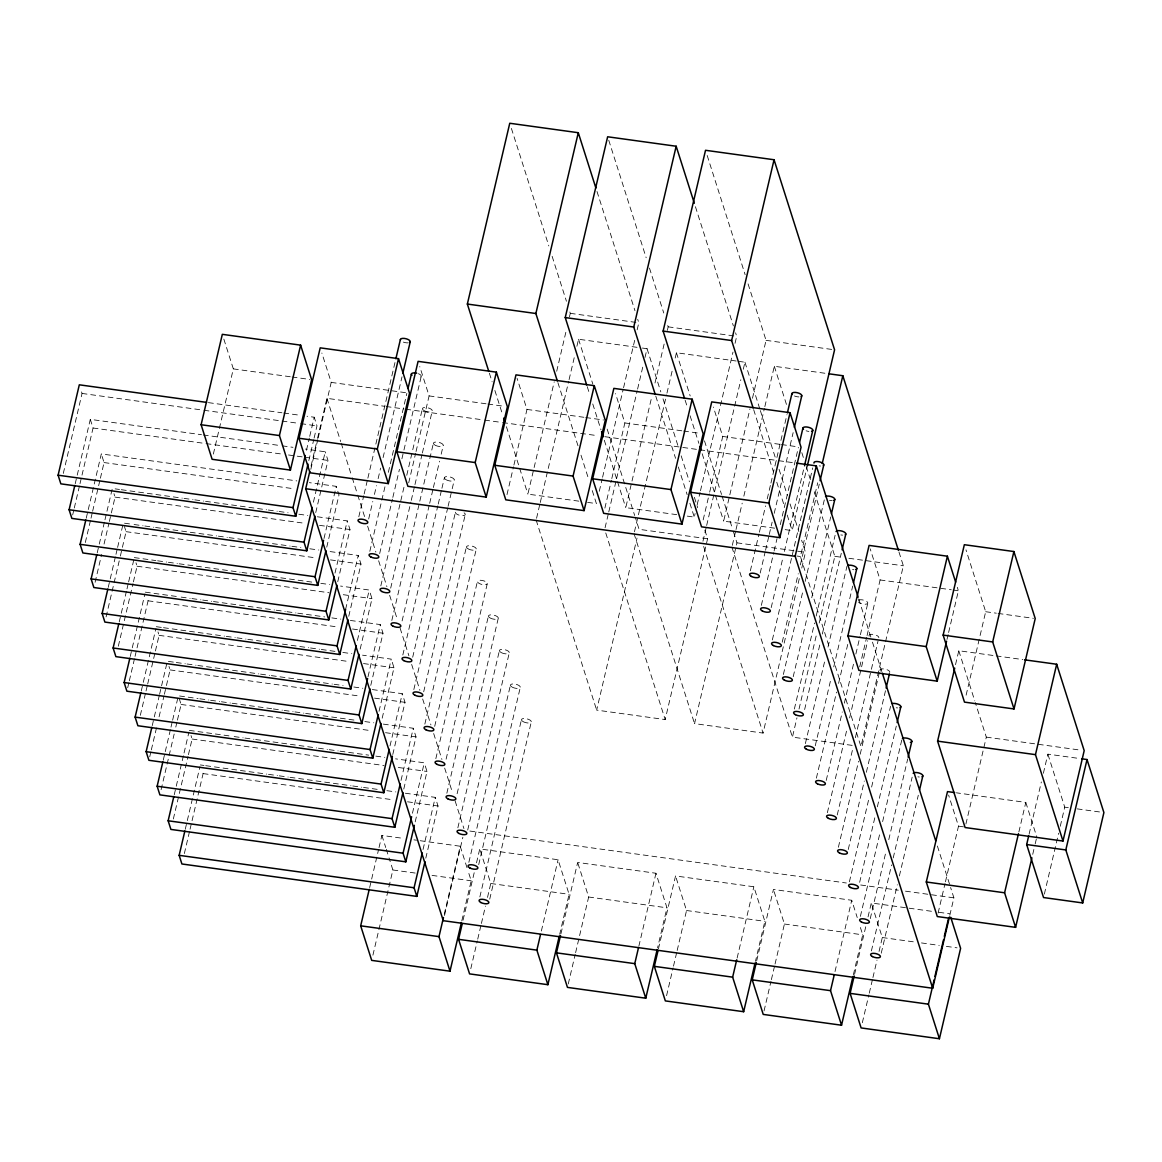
<?xml version="1.0" encoding="UTF-8"?>
<svg xmlns="http://www.w3.org/2000/svg" width="1162" height="1162" viewBox="0 0 1162 1162"><rect width="100%" height="100%" fill="white"/><g stroke="black" fill="none" stroke-linecap="round" stroke-linejoin="round"><path stroke-width="0.75" stroke-dasharray="5 3.75" d="M63.3 473.413L82.052 393.439L80.948 389.996M75.225 483.682L90.302 419.366L201.491 434.704M72.669 514.926L73.889 509.711M74.295 507.968L79.597 485.367M80.004 483.639L93.062 428.008L90.302 419.366M86.22 518.237L87.862 511.295M88.268 509.552L101.312 453.921L296.775 480.894M85.305 542.523L90.607 519.922M91.014 518.194L92.234 512.979M92.64 511.236L99.99 479.95M100.397 478.207L104.057 462.563L101.312 453.921M97.23 552.807L98.857 545.85M99.264 544.106L104.565 521.506M104.972 519.777L112.322 488.476L119.483 489.463M95.095 582.293L101.617 554.492M104.057 544.048L108.952 523.19M109.359 521.462L115.067 497.118L113.963 493.661M108.24 587.362L115.575 556.061M115.982 554.332L117.202 549.118M117.609 547.375L123.317 523.031L132.294 524.28M106.091 616.862L119.962 557.745M120.369 556.017L121.995 549.06M122.402 547.317L126.077 531.673L124.421 526.488M119.236 621.917L120.877 614.959M121.284 613.216L126.585 590.63M126.992 588.887L128.212 583.673M128.619 581.93L133.921 559.329M118.321 646.203L133.005 583.615M133.412 581.886L137.072 566.228L135.983 562.786M130.246 656.472L131.872 649.514M132.279 647.786L144.916 593.898M127.689 687.715L128.924 682.501M129.331 680.758L134.632 658.157M135.039 656.414L148.082 600.798L146.978 597.341M141.256 691.027L142.882 684.084M143.289 682.341L155.926 628.453M140.326 715.313L145.628 692.712M146.034 690.983L147.269 685.769M147.676 684.026L155.011 652.739M155.417 650.996L159.092 635.353L157.988 631.896M213.343 454.081L233.33 368.891L223.424 337.793M152.251 725.582L153.878 718.639M154.299 716.896L159.179 696.038M159.586 694.295L167.343 661.265L174.518 662.253M149.709 756.825L150.929 751.611M151.336 749.868L156.638 727.281M159.078 716.838L163.973 695.98M164.379 694.251L166.021 687.294M166.427 685.551L170.088 669.908L168.984 666.451M163.261 760.151L170.596 728.85M171.003 727.121L172.223 721.907M172.63 720.164L178.338 695.82L198.077 698.551M161.111 789.652L174.169 734.021M175.796 727.063L177.016 721.849M177.423 720.106L181.098 704.462L179.442 699.277M174.256 794.706L183.64 754.719M184.046 752.976L188.941 732.118M173.341 818.992L188.026 756.404M188.433 754.675L192.108 739.017L191.004 735.561M185.266 829.261L186.893 822.304M187.3 820.575L199.951 766.673M184.351 853.547L189.653 830.946M190.06 829.203L203.103 773.587L201.999 770.13M306.477 450.26L309.324 438.089M309.731 436.346L314.219 417.231L307.044 416.243M308.816 460.631L313.711 439.773M314.118 438.03L316.979 425.873L314.219 417.231M311.024 466.136L317.139 440.049M317.546 438.321L326.929 398.334L384.288 406.25M310.82 469.317L317.749 439.773M318.156 438.03L331.214 382.4L321.859 353.03M313.406 502.202L325.229 451.786L305.504 449.069M315.744 512.573L327.974 460.428L325.229 451.786M323.995 538.5L336.239 486.341L309.339 482.637M326.754 547.142L338.984 494.983L336.239 486.341M335.005 573.055L347.235 520.896L316.747 516.698M337.75 581.697L349.994 529.538L347.235 520.896M358.811 516.77L363.75 495.709M364.156 493.952L367.453 479.906M367.86 478.163L395.036 362.312M345.608 609.353L358.245 555.465L327.757 551.253M368.674 519.007L372.784 501.461M374.425 494.431L376.488 485.658M378.129 478.642L380.599 468.112M383.082 457.581L402.008 376.837M348.76 616.252L360.99 564.093L358.245 555.465M369.821 551.325L385.464 484.627M388.34 472.338L406.86 393.352M357.417 640.436L369.24 590.02L340.553 586.055M379.669 553.562L392.436 499.152M392.843 497.394L399.438 469.317M401.907 458.787L403.548 451.757M403.955 450.014L421.254 376.285M360.176 649.064L372 598.662L369.24 590.02M380.816 585.895L404.696 484.089M406.758 475.302L422.402 408.603M408.704 482.84L415.633 453.282M416.04 451.539L429.098 395.908L419.743 366.538M368.02 676.734L380.25 624.575L349.762 620.363M390.679 588.132L410.854 502.115M411.261 500.357L414.558 486.326M414.965 484.569L421.966 454.72M422.372 452.977L432.264 410.84M370.765 685.362L383.01 633.217L380.25 624.575M391.826 620.45L433.411 443.158M379.03 711.289L391.26 659.13L362.559 655.179M402.096 620.929L429.257 505.078M429.679 503.32L432.976 489.289M433.382 487.532L439.556 461.198M441.197 454.182L443.259 445.409M382.182 718.189L394.005 667.772L391.26 659.13M402.822 655.005L437.827 505.804M438.234 504.047L441.531 490.015M441.938 488.258L444.407 477.727M390.025 745.844L402.255 693.685L371.782 689.487M412.684 657.242L447.675 508.041M448.096 506.283L451.8 490.495M452.207 488.737L454.269 479.964M392.785 754.487L405.015 702.327L402.255 693.685M413.832 689.56L455.417 512.282M369.661 887.579L378.623 849.335M379.03 847.592L381.891 835.42L403.243 838.368M401.035 780.399L413.265 728.254L382.777 724.042M423.694 691.797L465.265 514.519M403.78 789.042L416.011 736.882L413.265 728.254M424.842 724.115L466.412 546.837M372.915 955.164L392.887 869.989L389.038 857.89M412.452 813.226L424.275 762.809L395.574 758.844M434.69 726.352L476.275 549.074M415.197 821.854L427.02 771.452L424.275 762.809M435.837 758.67L477.422 581.392M423.041 849.509L435.271 797.364L404.783 793.152M506.995 494.605L513.517 466.79M513.924 465.047L526.982 409.431L517.075 378.318M446.106 759.164L487.285 583.629A5.055 2.004 13.2 0 0 480.531 580.259A5.055 2.004 13.2 0 0 479.281 583.513A5.055 2.004 13.2 0 0 487.241 583.774M425.8 858.152L438.03 806.007L435.271 797.364M446.847 793.239L488.432 615.947M457.116 793.719L498.28 618.184M578.836 501.156L527.882 494.126L554.23 381.79M556.7 371.259L566.577 329.136M569.467 316.848L570.295 313.333L569.191 309.876M457.857 827.794L499.428 650.517M536.553 518.281L539.836 504.25M540.257 502.492L568.668 381.383M569.075 379.625L574.841 355.049M576.889 346.276L578.545 339.246L638.272 347.496M444.291 914.029L460.196 846.226L413.919 839.85M444.509 915.482L462.854 837.265M467.705 830.031L509.29 652.753M468.852 862.349L510.438 685.072M461.822 920.769L471.206 880.796L467.894 870.425M463.057 920.202L474.474 871.529M476.507 862.843L479.775 848.928L558.08 859.749L569.089 894.304L559.706 934.277M478.715 864.586L520.3 687.308M479.862 896.904L521.447 719.627M470.799 968.672L477.321 940.857M477.727 939.114L480.995 925.213M481.402 923.47L485.469 906.099M487.517 897.398L490.771 883.498L479.775 848.928M489.725 899.141L531.295 721.863M599.287 491.294L602.163 479.005M602.584 477.248L623.166 389.488M623.573 387.73L634.684 340.335M637.154 329.805L638.809 322.789L637.706 319.332M604.879 508.114L611.401 480.298M611.808 478.555L624.865 422.939L615.511 393.555M605.068 527.751L608.365 513.706M608.772 511.948L616.18 480.356M616.601 478.599L637.183 390.839M637.589 389.081L643.356 364.505M644.997 357.489L647.06 348.702L640.03 347.743M676.72 514.664L625.766 507.634L651.708 397.055M654.99 383.01L664.461 342.645M667.351 330.357L668.165 326.842L667.075 323.385M634.437 531.804L666.538 394.891M666.959 393.134L672.304 370.315M675.195 358.027L676.429 352.754L736.156 361.004M541.361 931.023L558.08 859.749M704.84 530.133L707.585 538.776L665.187 719.568L596.658 710.113L637.008 538.093M560.941 933.725L577.659 862.451L655.964 873.258L666.973 907.812L657.59 947.8M568.276 983.923L575.205 954.365M575.611 952.637L588.655 897.006L577.659 862.451M687.265 516.117L694.28 517.09L695.108 513.575M697.171 504.802L700.047 492.514M700.468 490.756L732.99 352.101M735.038 343.327L736.693 336.297L735.59 332.84M703.17 519.893L709.285 493.806M709.692 492.078L722.735 436.447L713.381 407.063M702.952 541.26L706.249 527.214M706.656 525.456L740.833 379.771M743.302 369.24L744.944 362.224L737.914 361.251M774.604 528.173L723.65 521.142L729.416 496.566M729.823 494.809L749.998 408.806M752.468 398.275L766.048 340.35L747.892 283.325M732.321 545.312L735.604 531.266M736.025 529.509L742.198 503.175M743.84 496.159L764.422 408.399M764.843 406.642L774.313 366.277L827.01 373.539M638.839 946.26L655.964 873.258M799.296 578.618L763.071 733.077L694.542 723.621L736.955 542.828L733.106 530.729M658.418 948.962L675.543 875.959L753.847 886.766L764.857 921.321L755.474 961.308M750.347 570.818L758.989 533.954M759.396 532.196L765.584 505.862M767.225 498.847L770.522 484.801M770.929 483.043L786.979 414.587M760.195 573.055L765.148 551.994M765.555 550.236L768.852 536.19M769.259 534.433L772.134 522.145M774.197 513.372L793.138 432.627M666.567 995.689L673.088 967.873M673.495 966.145L676.763 952.23M677.17 950.501L686.539 910.514L675.543 875.959M761.342 605.373L773.703 552.705M774.11 550.962L777 538.674M780.283 524.628L798.396 447.399M771.205 607.61L782.738 558.457M784.379 551.442L804.554 465.425M785.149 529.625L792.164 530.598L807.401 465.657M772.352 639.928L812.703 467.908M898.952 551.965L903.353 565.792L860.955 746.585L800.429 556.525L817.714 482.796M782.215 642.165L798.265 573.708M800.327 564.935L819.268 484.191M801.765 568.087L805.469 552.284L801.62 540.185M783.362 674.483L803.116 590.238M805.179 581.45L824.933 497.205M793.21 676.72L808.854 610.021M811.744 597.733L830.685 516.988M794.358 709.038L814.533 623.035M816.189 616.02L835.115 535.275M737.129 958.04L753.847 886.766M852.167 745.379L792.426 737.129L796.958 717.825M799.02 709.052L816.726 633.566M819.195 623.035L834.839 556.337L813.371 488.955M804.627 709.532L820.27 642.818M822.333 634.045L841.273 553.301M805.368 743.593L825.136 659.348M828.012 647.06L846.953 566.315M756.709 960.742L773.427 889.467L851.731 900.274L857.236 917.544M815.23 745.844L830.874 679.145M833.75 666.857L852.69 586.113M816.378 778.162L836.538 692.145M838.601 683.372L848.071 643.007M764.044 1010.94L770.972 981.382M771.379 979.653L774.647 965.738M775.054 964.01L784.423 924.022L773.427 889.467M826.226 780.399L842.29 711.943M844.338 703.17L854.23 661.033M855.871 654.017L859.982 636.471M860.403 634.713L867.811 603.122M859.706 666.872L866.649 637.313M867.055 635.585L880.099 579.954L870.193 548.842M827.373 812.717L847.142 728.458M849.611 717.927L867.723 640.698M837.236 814.954L852.879 748.255M855.348 737.725L870.992 671.026M871.398 669.268L877.993 641.177M838.383 847.272L858.558 761.27M860.2 754.24L879.968 669.995M848.245 849.509L864.296 781.053M866.358 772.28L885.705 689.778M849.393 881.827L869.147 797.582M871.616 787.052L890.557 706.307M835.013 971.548L851.731 900.274M859.662 882.321L875.306 815.608M877.354 806.835L896.294 726.09M860.388 916.382L880.157 832.137M882.626 821.607L901.973 739.105M853.358 974.816L862.727 934.829L859.43 924.458M854.593 974.25L866.01 925.577M868.043 916.876L871.311 902.976L931.822 911.328M870.251 918.634L885.894 851.92M888.77 839.647L907.711 758.902M871.398 950.952L891.574 864.935M893.215 857.919L912.155 777.175M946.986 639.434L948.207 634.22M948.613 632.477L958.403 590.761L957.299 587.304M862.335 1022.705L868.856 994.904M869.263 993.161L872.531 979.246M872.938 977.518L877.005 960.132M879.053 951.431L882.307 937.531L871.311 902.976M881.246 953.189L897.311 884.732M899.373 875.959L918.3 795.215M955.527 664.649L958.795 650.735L994.381 655.644M966.116 695.167L985.681 611.72L965.985 549.858M938.112 913.071L945.04 883.512M945.447 881.784L958.505 826.153L948.599 795.055M965.912 824.047L986.306 737.129L975.296 702.574M949.819 915.235L953.9 897.848L950.603 887.492M1018.871 831.948L1025.799 802.405L956.399 792.818M1029.111 834.113L1041.341 781.953M1043.374 773.267L1047.863 754.138L1079.905 758.568M1032.727 854.346L1034.761 845.645M1035.182 843.917L1036.402 838.703M1044.362 894.072L1058.626 833.227M1060.267 826.269L1064.741 807.154L1047.863 754.138M570.295 313.333L638.809 322.789M668.165 326.842L736.693 336.297M766.048 340.35L832.82 349.573M233.33 368.891L290.268 376.749M292.054 376.996L309.847 379.451M331.214 382.4L405.959 392.727M429.098 395.908L486.036 403.78M487.822 404.027L503.843 406.235M526.982 409.431L583.92 417.289M585.706 417.536L603.499 419.99M624.865 422.939L681.803 430.797M683.59 431.044L699.611 433.252M722.735 436.447L779.687 444.305M781.474 444.552L797.495 446.76M386.089 406.497L404.013 408.966M405.799 409.213L482.884 419.86M484.685 420.107L500.822 422.329M502.609 422.576L597.631 435.692M604.792 436.68L698.013 449.549M699.814 449.796L776.899 460.442M778.685 460.689L794.823 462.912M208.419 402.633L281.945 412.771M283.731 413.018L299.883 415.255M82.052 393.439L202.203 410.026M204.004 410.273L299.041 423.389M300.827 423.636L316.979 425.873M203.277 434.951L280.391 445.598M282.192 445.845L292.955 447.326M93.062 428.008L204.236 443.347M206.037 443.593L281.349 453.993M288.525 454.981L302.875 456.957M304.662 457.203L327.974 460.428M587.623 502.376L596.396 503.582L591.443 488.025M707.585 538.776L639.071 529.32L635.222 517.221M736.955 542.828L805.469 552.284M834.839 556.337L841.869 557.31M848.885 558.283L903.353 565.792M796.914 556.032L800.429 556.525M104.057 462.563L294.146 488.795M880.099 579.954L951.286 589.773M953.072 590.02L958.403 590.761M121.284 489.71L171.497 496.653M173.283 496.9L182.26 498.135M184.046 498.382L193.008 499.616M194.809 499.863L203.771 501.098M205.572 501.345L255.785 508.273M257.572 508.52L266.534 509.769M268.335 510.016L277.297 511.251M279.098 511.498L288.06 512.732M298.823 514.214L307.785 515.463M985.681 611.72L996.299 613.187M998.071 613.434L1033.454 618.315M115.067 497.118L305.156 523.35M319.506 525.34L349.994 529.538M134.08 524.527L143.042 525.761M144.843 526.008L153.805 527.243M155.606 527.49L205.819 534.418M207.606 534.665L216.568 535.914M218.369 536.161L227.331 537.396M229.132 537.643L279.33 544.571M281.131 544.818L290.093 546.053M291.894 546.3L300.856 547.534M309.818 548.784L318.795 550.018M126.077 531.673L316.166 557.905M330.502 559.895L360.99 564.093M996.168 655.891L1022.851 659.58M134.327 557.6L155.839 560.563M157.64 560.81L166.602 562.045M168.403 562.292L177.365 563.541M179.151 563.788L229.364 570.716M231.165 570.963L240.127 572.198M241.928 572.445L250.89 573.679M252.677 573.926L261.653 575.161M263.44 575.422L313.653 582.351M320.828 583.339L329.79 584.573M137.072 566.228L328.962 592.722M343.298 594.697L372 598.662M145.337 592.155L179.398 596.861M181.199 597.108L190.161 598.343M191.962 598.59L200.924 599.824M202.711 600.071L211.687 601.306M213.474 601.553L263.687 608.481M265.488 608.743L274.45 609.977M276.236 610.224L285.213 611.459M286.999 611.706L295.961 612.94M297.762 613.187L324.663 616.906M331.838 617.893L340.8 619.128M148.082 600.798L338.171 627.03M352.522 629.005L383.01 633.217M986.306 737.129L1080.631 750.144M156.333 626.71L161.721 627.451M163.508 627.698L213.721 634.626M215.507 634.873L224.484 636.122M226.27 636.369L235.247 637.604M237.033 637.851L245.995 639.085M247.796 639.332L298.009 646.261M299.796 646.508L308.758 647.742M310.559 647.989L319.521 649.238M321.322 649.485L335.658 651.461M342.834 652.448L351.81 653.683M159.092 635.353L349.181 661.585M363.517 663.56L394.005 667.772M176.304 662.5L185.266 663.749M187.067 663.996L196.029 665.23M197.83 665.477L248.043 672.406M249.83 672.653L258.792 673.887M260.593 674.134L269.555 675.369M271.356 675.63L321.569 682.559M323.356 682.806L332.317 684.04M334.119 684.287L343.08 685.522M353.844 687.003L362.805 688.253M170.088 669.908L360.176 696.14M374.527 698.13L405.015 702.327M1064.741 807.154L1068.299 807.648M1077.203 808.868L1100.341 812.064M199.864 698.798L208.826 700.032M210.627 700.279L219.589 701.514M221.39 701.761L230.352 703.01M232.139 703.257L271.603 708.689M273.39 708.951L282.351 710.185M284.153 710.432L293.115 711.667M294.916 711.914L303.878 713.148M305.664 713.395L355.877 720.324M364.853 721.573L373.815 722.808M181.098 704.462L371.186 730.695M385.537 732.685L416.011 736.882M958.505 826.153L963.835 826.894M189.348 730.39L232.385 736.33M234.187 736.577L243.148 737.812M244.935 738.059L253.912 739.293M255.698 739.54L305.911 746.469M307.712 746.716L316.674 747.95M318.461 748.197L327.437 749.446M329.224 749.693L338.186 750.928M339.987 751.175L368.674 755.14M375.849 756.128L384.811 757.363M192.108 739.017L383.983 765.511M398.334 767.486L427.02 771.452M200.358 764.945L203.946 765.438M205.732 765.685L255.945 772.614M257.746 772.861L266.708 774.095M268.495 774.342L277.471 775.591M279.258 775.838L288.22 777.073M290.021 777.32L340.234 784.248M342.02 784.495L350.997 785.73M352.783 785.977L361.745 787.211M363.546 787.458L379.683 789.695M386.859 790.683L395.821 791.918M203.103 773.587L393.192 799.819M407.542 801.795L438.03 806.007M469.855 831.048L846.328 883.004M860.679 884.994L898.328 890.179M905.488 891.167L953.9 897.848M938.94 912.301L949.615 913.782M392.887 869.989L416.025 873.17M432.046 875.393L471.206 880.796M490.771 883.498L569.089 894.304M588.655 897.006L666.973 907.812M686.539 910.514L764.857 921.321M784.423 924.022L862.727 934.829M882.307 937.531L914.349 941.946M921.466 942.934L939.259 945.389M946.376 946.376L957.052 947.843M1025.799 802.405L1036.809 836.96M958.795 650.735L974.744 700.846M858.703 598.924L871.907 640.393M872.459 642.121L881.813 671.505M937.385 846.023L950.051 885.764M707.179 155.461L745.147 274.697M774.313 366.277L786.964 406.017M801.824 452.672L803.465 457.843M806.225 466.485L810.626 480.313M695.428 206.705L733.382 325.926M744.944 362.224L759.803 408.864M760.355 410.593L776.303 460.704M779.063 469.346L787.313 495.259M790.058 503.901L798.86 531.557M753.659 409.649L773.456 471.859M776.768 482.215L784.466 506.414M787.211 515.057L792.164 530.598M608.743 140.224L646.159 257.732M649.471 268.088L663.763 313.014M676.429 352.754L690.184 395.952M704.492 440.877L721.544 494.446M722.096 496.174L732.554 529M685.13 400.193L687.338 407.107M690.083 415.749L698.885 443.39M702.197 453.761L714.848 493.501M715.4 495.23L723.65 521.142M731.9 547.07L792.426 737.129M596.992 191.469L634.96 310.69M647.06 348.702L660.815 391.899M663.023 398.813L678.419 447.196M681.179 455.838L689.429 481.751M694.382 497.307L697.679 507.678M655.775 396.14L675.572 458.336M678.332 466.979L687.134 494.634M689.879 503.262L694.28 517.09M703.635 546.46L763.071 733.077M511.411 128.445L548.827 245.952M552.124 256.308L566.431 301.234M578.545 339.246L592.852 384.172M607.16 429.098L634.67 515.492M587.246 386.685L589.454 393.598M592.751 403.955L601.001 429.882M604.313 440.253L616.964 479.993M617.516 481.722L625.766 507.634M634.016 533.547L694.542 723.621M557.891 382.632L578.24 446.557M581 455.199L588.698 479.398M605.751 532.951L665.187 719.568M489.362 373.176L492.122 381.819M494.867 390.447L502.58 414.645M506.429 426.73L527.882 494.126M536.132 520.039L596.658 710.113M326.929 398.334L340.684 441.531M341.221 443.259L351.679 476.086M352.231 477.814L357.184 493.371M357.736 495.099L364.883 517.555M367.642 526.197L375.892 552.11M378.638 560.752L386.902 586.679M389.648 595.307L397.346 619.506M400.106 628.148L408.908 655.789M411.653 664.432L419.918 690.344M422.663 698.987L430.913 724.899M433.673 733.542L441.923 759.454M444.668 768.097L452.381 792.295M455.126 800.938L463.928 828.579M460.196 846.226L467.342 868.697M381.891 835.42L385.74 847.519M386.292 849.248L388.486 856.162M464.088 512.805A5.055 2.004 13.2 0 1 463.653 515.565A5.055 2.004 13.2 0 1 456.753 514.098A5.055 2.004 13.2 0 1 456.855 511.265M418.393 373.714A5.055 2.004 13.2 0 1 421.21 376.43A5.055 2.004 13.2 0 1 417.013 377.33M408.269 342.834A5.055 2.004 13.2 0 1 402.342 341.657M798.89 396.91A5.055 2.004 13.2 0 1 794.474 395.966M808.897 431.407A5.055 2.004 13.2 0 1 806.123 430.782M820.575 466.02A5.055 2.004 13.2 0 1 819.195 465.875M832.224 500.575A5.055 2.004 13.2 0 1 829.494 500.285M842.581 535.13A5.055 2.004 13.2 0 1 840.852 534.927M853.91 569.7A5.055 2.004 13.2 0 1 852.559 569.598M858.398 600.26A5.055 2.004 13.2 0 1 865.951 601.001A5.055 2.004 13.2 0 1 865.922 604.196A5.055 2.004 13.2 0 1 858.384 601.96M869.147 636.195A5.055 2.004 13.2 0 1 873.374 634.423A5.055 2.004 13.2 0 1 878.821 637.677M880.389 671.07A5.055 2.004 13.2 0 1 884.384 668.978A5.055 2.004 13.2 0 1 889.714 672.493M897.616 707.919A5.055 2.004 13.2 0 1 896.236 707.774M919.287 777.015A5.055 2.004 13.2 0 1 917.893 776.826M523.307 721.747A5.055 2.004 13.2 0 0 531.266 722.009A5.055 2.004 13.2 0 0 524.556 718.494A5.055 2.004 13.2 0 0 523.307 721.747M512.297 687.192A5.055 2.004 13.2 0 0 520.256 687.439A5.055 2.004 13.2 0 0 513.546 683.924A5.055 2.004 13.2 0 0 512.297 687.192M501.301 652.637A5.055 2.004 13.2 0 0 509.247 652.884A5.055 2.004 13.2 0 0 502.536 649.369A5.055 2.004 13.2 0 0 501.301 652.637M490.291 618.068A5.055 2.004 13.2 0 0 498.251 618.329A5.055 2.004 13.2 0 0 491.541 614.814A5.055 2.004 13.2 0 0 490.291 618.068M468.286 548.958A5.055 2.004 13.2 0 0 476.231 549.219A5.055 2.004 13.2 0 0 469.521 545.704A5.055 2.004 13.2 0 0 468.286 548.958M446.266 479.848A5.055 2.004 13.2 0 0 454.226 480.095A5.055 2.004 13.2 0 0 447.515 476.58A5.055 2.004 13.2 0 0 446.266 479.848M435.271 445.278A5.055 2.004 13.2 0 0 443.23 445.54A5.055 2.004 13.2 0 0 436.505 442.025A5.055 2.004 13.2 0 0 435.271 445.278M424.261 410.723A5.055 2.004 13.2 0 0 432.22 410.985A5.055 2.004 13.2 0 0 425.51 407.47A5.055 2.004 13.2 0 0 424.261 410.723"/><path stroke-width="1.5" d="M308.003 464.117L295.773 516.262L60.845 483.842L58.1 475.2L79.306 384.811L206.633 402.386M314.931 516.059L306.783 550.817L71.855 518.397L69.11 509.755L74.818 485.425M325.941 550.614L317.778 585.387L82.865 552.952L80.105 544.324L85.814 519.98M336.936 585.169L328.788 619.942L93.861 587.522L91.115 578.879L96.824 554.535M347.946 619.724L339.798 654.496L104.87 622.077L102.125 613.434L107.834 589.09M358.956 654.293L350.793 689.051L115.88 656.632L113.121 647.989L118.829 623.66M369.952 688.848L361.803 723.606L126.876 691.187L124.131 682.544L129.839 658.215M201.113 424.74L222.32 334.336L300.624 345.143L311.634 379.698L290.427 470.102L212.123 459.295L201.113 424.74L279.417 435.547L290.427 470.102M380.962 723.403L372.799 758.176L137.886 725.742L135.126 717.114L140.834 692.77M392.378 756.215L383.809 792.731L148.896 760.297L146.136 751.669L151.844 727.325M402.967 792.513L394.819 827.286L159.891 794.866L157.146 786.224L162.854 761.88M414.384 825.34L405.814 861.841L170.901 829.421L168.141 820.779L173.85 796.449M424.972 861.638L416.824 896.396L181.897 863.976L179.151 855.334L184.86 831.004M279.417 435.547L300.624 345.143M298.997 438.248L320.204 347.845L398.508 358.651L409.518 393.206L388.311 483.61L310.007 472.803L298.997 438.248L377.301 449.055L388.311 483.61M295.773 516.262L293.027 507.62L305.257 455.475M949.412 916.978L932.694 988.252L443.274 920.696L305.722 488.723L309.804 471.351M306.783 550.817L304.023 542.189L312.186 507.416M317.778 585.387L315.033 576.744L323.588 540.228M328.788 619.942L326.028 611.299L334.191 576.526M395.864 358.797L400.396 339.493M377.301 449.055L398.508 358.651M339.798 654.496L337.038 645.854L345.608 609.353M402.836 373.322L410.244 341.73M408.109 388.093L411.392 374.048M396.881 451.757L418.088 361.353L496.392 372.16L507.402 406.729L486.195 497.118L407.891 486.312L396.881 451.757L475.185 462.563L486.195 497.118M350.793 689.051L348.048 680.409L356.197 645.651M361.803 723.606L359.043 714.979L367.613 678.463M488.81 371.448L467.356 304.052L509.755 123.259L578.284 132.715L595.888 188.012M372.799 758.176L370.053 749.534L378.202 714.761M383.809 792.731L381.063 784.089L389.212 749.316M461.416 922.512L449.999 971.185L371.695 960.378L360.685 925.823L369.255 889.308M475.185 462.563L496.392 372.16M394.819 827.286L392.059 818.644L400.222 783.871M405.814 861.841L403.069 853.198L411.624 816.697M494.765 465.265L515.972 374.861L594.276 385.668L605.286 420.237L584.079 510.626L505.775 499.82L494.765 465.265L573.069 476.071L584.079 510.626M557.339 380.904L535.871 313.508L578.284 132.715M416.824 896.396L414.079 887.768L422.227 852.995M586.694 384.956L565.24 317.56L607.639 136.782L676.168 146.238L694.324 203.248M449.999 971.185L438.989 936.63L443.477 917.501M559.3 936.02L547.883 984.693L469.579 973.887L458.569 939.332L462.244 923.688M573.069 476.071L594.276 385.668M592.649 478.773L613.856 388.369L692.16 399.191L703.17 433.746L681.963 524.135L603.659 513.328L592.649 478.773L670.953 489.58L681.963 524.135M655.223 394.412L633.755 327.03L676.168 146.238M684.578 398.464L663.124 331.083L705.523 150.29L774.052 159.746L834.577 349.806L807.401 465.657M547.883 984.693L536.873 950.138L540.548 934.495M657.184 949.528L645.767 998.202L567.463 987.395L556.453 952.84L560.534 935.454M670.953 489.58L692.16 399.191M690.533 492.281L711.74 401.892L790.044 412.699L801.054 447.254L779.847 537.643L701.543 526.836L690.533 492.281L768.837 503.088L779.847 537.643M753.107 407.92L731.639 340.539L774.052 159.746M645.767 998.202L634.757 963.647L638.432 948.003M755.068 963.037L743.651 1011.71L665.347 1000.903L654.337 966.348L658.012 950.705M787.4 412.844L791.932 393.526M768.837 503.088L790.044 412.699M794.372 427.369L801.78 395.763M799.63 442.126L802.927 428.081M804.554 465.425L812.79 430.332M932.694 988.252L795.142 556.278L816.334 465.875L796.624 463.159M822.246 463.493L842.828 375.733L828.767 373.786M820.082 480.676L823.785 464.887M831.498 513.488L834.795 499.442M743.651 1011.71L732.641 977.155L736.723 959.768M842.101 549.8L845.805 533.997M852.952 976.545L841.535 1025.218L763.231 1014.411L752.221 979.856L756.302 962.47M853.518 582.598L856.801 568.552M946.58 641.177L937.197 681.15L858.892 670.343L847.897 635.788L869.089 545.399L947.393 556.206L955.658 582.118M886.112 688.02L889.409 673.989M841.535 1025.218L830.525 990.663L834.2 975.02M897.122 722.59L900.826 706.786M937.197 681.15L926.201 646.595L947.393 556.206M950.719 917.239L960.611 948.337L939.419 1038.741L861.115 1027.934L850.105 993.365L854.186 975.993M908.118 757.145L911.836 741.341M943.137 635.106L964.344 544.702L1013.889 551.543L1035.226 618.562L1014.019 708.951L964.489 702.124L943.137 635.106L992.682 641.947L1014.019 708.951M919.534 789.942L922.831 775.896M1024.637 659.827L1056.679 664.243L1084.19 750.637L1062.983 841.041L965.099 827.533L937.589 741.138L954.714 668.121M1031.914 857.817L1015.603 927.349L937.298 916.542L926.288 881.987L947.495 791.598L954.612 792.571M992.682 641.947L1013.889 551.543M939.419 1038.741L928.409 1004.171L934.117 979.842M934.931 976.356L943.5 939.855M944.314 936.383L948.395 918.997M1062.983 841.041L1035.473 754.646L1056.679 664.243M1015.603 927.349L1004.593 892.794L1018.464 833.691M1081.677 758.801L1087.022 759.541L1103.9 812.558L1082.693 902.947L1043.549 897.543L1026.671 844.542L1028.704 835.841M1082.693 902.947L1065.815 849.945L1087.022 759.541M467.356 304.052L535.871 313.508M565.24 317.56L633.755 327.03M663.124 331.083L731.639 340.539M305.722 488.723L795.142 556.278M58.1 475.2L293.027 507.62M69.11 509.755L304.023 542.189M847.897 635.788L926.201 646.595M80.105 544.324L315.033 576.744M91.115 578.879L326.028 611.299M102.125 613.434L337.038 645.854M937.589 741.138L1035.473 754.646M113.121 647.989L348.048 680.409M124.131 682.544L359.043 714.979M135.126 717.114L370.053 749.534M1026.671 844.542L1065.815 849.945M146.136 751.669L381.063 784.089M926.288 881.987L1004.593 892.794M157.146 786.224L392.059 818.644M168.141 820.779L403.069 853.198M179.151 855.334L414.079 887.768M360.685 925.823L438.989 936.63M458.569 939.332L536.873 950.138M556.453 952.84L634.757 963.647M654.337 966.348L732.641 977.155M752.221 979.856L830.525 990.663M850.105 993.365L928.409 1004.171M842.828 375.733L898.4 550.251M816.334 465.875L858.152 597.195M882.365 673.234L935.744 840.838M699.989 446.847L701.093 450.304M601.553 431.61L603.209 436.796M503.669 418.102L504.773 421.559M411.973 375.282A5.055 2.004 13.2 0 1 412.176 373.249A5.055 2.004 13.2 0 1 416.693 373.205M400.425 339.929A5.055 2.004 13.2 0 1 406.206 338.781A5.055 2.004 13.2 0 1 409.649 342.441M792.223 394.441A5.055 2.004 13.2 0 1 797.219 392.683A5.055 2.004 13.2 0 1 801.184 396.489M803.508 429.33A5.055 2.004 13.2 0 1 805.005 426.977A5.055 2.004 13.2 0 1 811.526 428.56A5.055 2.004 13.2 0 1 811.584 431.276M813.966 463.086A5.055 2.004 13.2 0 1 819.588 461.88A5.055 2.004 13.2 0 1 823.35 465.497M825.543 496.494A5.055 2.004 13.2 0 1 832.558 497.133A5.055 2.004 13.2 0 1 833.808 500.328M836.044 531.499A5.055 2.004 13.2 0 1 842.45 531.252A5.055 2.004 13.2 0 1 845.355 534.622M847.926 565.429A5.055 2.004 13.2 0 1 854.854 566.388A5.055 2.004 13.2 0 1 855.828 569.438M892.169 703.591A5.055 2.004 13.2 0 1 898.865 704.622A5.055 2.004 13.2 0 1 900.042 707.6M902.409 738.495A5.055 2.004 13.2 0 1 908.64 738.654A5.055 2.004 13.2 0 1 911.633 741.734M911.386 741.966A5.055 2.004 13.2 0 1 910.383 742.358M913.172 773.267A5.055 2.004 13.2 0 1 919.97 773.326A5.055 2.004 13.2 0 1 922.062 776.71M480.894 902.54A5.055 2.004 13.2 0 0 488.853 902.787A5.055 2.004 13.2 0 0 482.143 899.286A5.055 2.004 13.2 0 0 480.894 902.54M469.898 867.985A5.055 2.004 13.2 0 0 477.858 868.232A5.055 2.004 13.2 0 0 471.133 864.717A5.055 2.004 13.2 0 0 469.898 867.985M458.888 833.43A5.055 2.004 13.2 0 0 466.848 833.677A5.055 2.004 13.2 0 0 460.137 830.162A5.055 2.004 13.2 0 0 458.888 833.43M447.878 798.86A5.055 2.004 13.2 0 0 455.838 799.122A5.055 2.004 13.2 0 0 449.128 795.607A5.055 2.004 13.2 0 0 447.878 798.86M436.883 764.306A5.055 2.004 13.2 0 0 444.843 764.567A5.055 2.004 13.2 0 0 438.132 761.052A5.055 2.004 13.2 0 0 436.883 764.306M425.873 729.751A5.055 2.004 13.2 0 0 433.833 730.012A5.055 2.004 13.2 0 0 427.122 726.497A5.055 2.004 13.2 0 0 425.873 729.751M414.878 695.196A5.055 2.004 13.2 0 0 422.823 695.442A5.055 2.004 13.2 0 0 416.112 691.927A5.055 2.004 13.2 0 0 414.878 695.196M403.868 660.641A5.055 2.004 13.2 0 0 411.827 660.887A5.055 2.004 13.2 0 0 405.117 657.372A5.055 2.004 13.2 0 0 403.868 660.641M392.858 626.071A5.055 2.004 13.2 0 0 400.817 626.333A5.055 2.004 13.2 0 0 394.107 622.817A5.055 2.004 13.2 0 0 392.858 626.071M381.862 591.516A5.055 2.004 13.2 0 0 389.807 591.778A5.055 2.004 13.2 0 0 383.097 588.262A5.055 2.004 13.2 0 0 381.862 591.516M370.852 556.961A5.055 2.004 13.2 0 0 378.812 557.223A5.055 2.004 13.2 0 0 372.101 553.708A5.055 2.004 13.2 0 0 370.852 556.961M359.842 522.406A5.055 2.004 13.2 0 0 367.802 522.653A5.055 2.004 13.2 0 0 361.091 519.138A5.055 2.004 13.2 0 0 359.842 522.406M751.378 576.439A5.055 2.004 13.2 0 0 759.338 576.701A5.055 2.004 13.2 0 0 752.627 573.186A5.055 2.004 13.2 0 0 751.378 576.439M762.388 610.994A5.055 2.004 13.2 0 0 770.348 611.256A5.055 2.004 13.2 0 0 763.637 607.741A5.055 2.004 13.2 0 0 762.388 610.994M773.398 645.564A5.055 2.004 13.2 0 0 781.343 645.811A5.055 2.004 13.2 0 0 774.633 642.295A5.055 2.004 13.2 0 0 773.398 645.564M784.394 680.119A5.055 2.004 13.2 0 0 792.353 680.366A5.055 2.004 13.2 0 0 785.643 676.85A5.055 2.004 13.2 0 0 784.394 680.119M795.404 714.674A5.055 2.004 13.2 0 0 803.363 714.935A5.055 2.004 13.2 0 0 796.653 711.42A5.055 2.004 13.2 0 0 795.404 714.674M806.399 749.229A5.055 2.004 13.2 0 0 814.359 749.49A5.055 2.004 13.2 0 0 807.648 745.975A5.055 2.004 13.2 0 0 806.399 749.229M817.409 783.784A5.055 2.004 13.2 0 0 825.369 784.045A5.055 2.004 13.2 0 0 818.658 780.53A5.055 2.004 13.2 0 0 817.409 783.784M828.419 818.353A5.055 2.004 13.2 0 0 836.379 818.6A5.055 2.004 13.2 0 0 829.653 815.085A5.055 2.004 13.2 0 0 828.419 818.353M839.414 852.908A5.055 2.004 13.2 0 0 847.374 853.155A5.055 2.004 13.2 0 0 840.663 849.64A5.055 2.004 13.2 0 0 839.414 852.908M850.424 887.463A5.055 2.004 13.2 0 0 858.384 887.724A5.055 2.004 13.2 0 0 851.673 884.209A5.055 2.004 13.2 0 0 850.424 887.463M861.434 922.018A5.055 2.004 13.2 0 0 869.379 922.279A5.055 2.004 13.2 0 0 862.669 918.764A5.055 2.004 13.2 0 0 861.434 922.018M872.43 956.573A5.055 2.004 13.2 0 0 880.389 956.834A5.055 2.004 13.2 0 0 873.679 953.319A5.055 2.004 13.2 0 0 872.43 956.573"/></g></svg>
